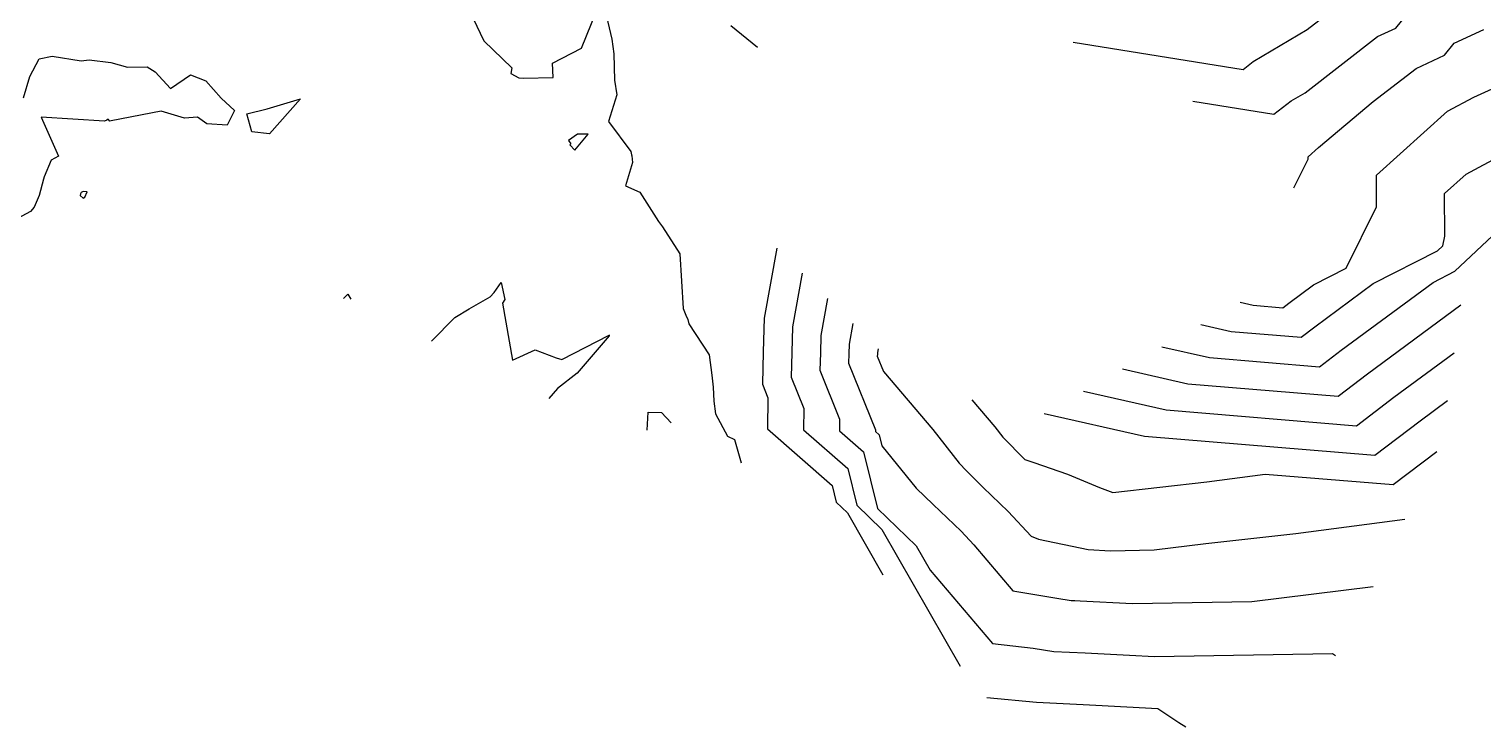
# Model space of a CAD drawing. Header units: metres. Extents: x 706150 to 707002, y 953723 to 954386.
# Drawn here: x 706245.9 to 706434.2, y 953755.2 to 953845.6 of the extents above; entities that cross this region are included whole.
import ezdxf

# ---------------------------------------------------------------- set-up
doc = ezdxf.new("R2010")
doc.units = ezdxf.units.M

msp = doc.modelspace()

# ---------------------------------------------------------------- linework, layer by layer
at = {"layer": 'CONTOUR_69'}
for points in [[(706245.1936, 953836.6641, 69), (706245.9974, 953839.4336, 69), (706247.227, 953841.7306, 69), (706248.9286, 953842.0794, 69), (706252.6609, 953841.4821, 69), (706253.6947, 953841.6016, 69), (706256.4856, 953841.2516, 69), (706258.671, 953840.6606, 69), (706261.2105, 953840.6867, 69), (706262.2646, 953840.0312, 69), (706264.2489, 953837.8863, 69), (706266.8358, 953839.6673, 69), (706268.8083, 953838.8961, 69), (706270.7841, 953836.6314, 69), (706272.5396, 953835.0222, 69), (706271.5584, 953833.1223, 69), (706268.9483, 953833.2955, 69), (706267.7337, 953834.1923, 69), (706266.0307, 953834.07, 69), (706263.0192, 953834.9631, 69), (706256.5649, 953833.6854, 69), (706256.3737, 953833.6779, 69), (706256.1817, 953833.927, 69), (706255.9753, 953833.7956, 69), (706255.6976, 953833.6494, 69), (706247.487, 953834.1702, 69), (706249.7274, 953829.1213, 69), (706248.7994, 953828.6319, 69), (706247.8725, 953826.4539, 69), (706247.7685, 953826.1703, 69), (706247.2358, 953824.0409, 69), (706246.5786, 953822.5368, 69), (706246.1238, 953821.9596, 69), (706243.395, 953820.5109, 69)], [(706274.127, 953834.6164, 69), (706276.7715, 953835.2639, 69), (706281.0688, 953836.5505, 69), (706277.045, 953832.0376, 69), (706274.7773, 953832.2811, 69), (706274.127, 953834.6164, 69)], [(706298.0273, 953805.1901, 69), (706301.0388, 953808.2555, 69), (706302.9087, 953809.3587, 69), (706305.6268, 953810.9008, 69), (706306.1377, 953811.4848, 69), (706307.0387, 953812.7623, 69), (706307.518, 953810.581, 69), (706307.2093, 953810.0737, 69), (706308.513, 953802.7064, 69), (706311.4667, 953804.0314, 69), (706314.1831, 953802.9996, 69), (706314.8979, 953802.7795, 69), (706321.0237, 953805.944, 69), (706321.0061, 953805.9682, 69), (706321.0419, 953805.9516, 69), (706321.052, 953805.9482, 69), (706321.0588, 953805.9213, 69), (706321.0237, 953805.8636, 69), (706316.9172, 953801.0218, 69), (706314.3491, 953799.0356, 69), (706313.2499, 953797.7513, 69)], [(706286.6386, 953810.6973, 69), (706287.1938, 953811.2393, 69), (706287.5706, 953810.5985, 69)], [(706325.9589, 953793.6476, 69), (706326.0981, 953795.9557, 69), (706327.8259, 953795.918, 69), (706329.0668, 953794.5728, 69)]]:
    msp.add_polyline3d(points, dxfattribs=at)
at = {"layer": 'CONTOUR_70'}
for points in [[(706303.4449, 953846.9386, 70), (706304.7924, 953844.0686, 70), (706308.4381, 953840.5483, 70), (706308.2972, 953839.8132, 70), (706309.3619, 953839.2748, 70), (706309.9277, 953839.2195, 70), (706313.8101, 953839.3069, 70), (706313.6897, 953841.1611, 70), (706317.4676, 953843.1339, 70), (706319.4174, 953847.8883, 70)], [(706320.5172, 953847.9343, 70), (706321.4043, 953844.2792, 70), (706321.6522, 953842.3634, 70), (706321.7405, 953838.9574, 70), (706322.0481, 953837.0738, 70), (706320.957, 953833.6149, 70), (706323.8692, 953829.7514, 70), (706323.9229, 953829.2928, 70), (706323.9728, 953829.1614, 70), (706324.0591, 953828.2979, 70), (706323.1668, 953825.2787, 70), (706325.0128, 953824.48, 70), (706327.4445, 953820.6601, 70), (706327.9476, 953819.9679, 70), (706330.1918, 953816.4857, 70), (706330.6251, 953809.3868, 70), (706330.9725, 953808.558, 70), (706331.2247, 953807.9657, 70), (706331.3436, 953807.3997, 70), (706333.9947, 953803.3839, 70), (706334.3329, 953800.7471, 70), (706334.5241, 953799.1988, 70), (706334.5987, 953797.4033, 70), (706334.8216, 953795.7508, 70), (706336.3626, 953792.8746, 70), (706337.273, 953792.4323, 70), (706338.1567, 953789.4022, 70)], [(706315.7801, 953831.1427, 70), (706316.0966, 953830.7472, 70), (706315.965, 953830.6083, 70), (706316.5947, 953829.927, 70), (706318.315, 953831.98, 70), (706316.9332, 953831.9673, 70), (706315.7801, 953831.1427, 70)], [(706252.9288, 953824.5667, 70), (706252.6669, 953824.4192, 70), (706252.5979, 953824.2312, 70), (706252.5454, 953824.0214, 70), (706252.9263, 953823.7039, 70), (706253.1355, 953823.8204, 70), (706253.4526, 953824.4933, 70), (706252.9288, 953824.5667, 70)]]:
    msp.add_polyline3d(points, dxfattribs=at)
at = {"layer": 'CONTOUR_71'}
for points in [[(706336.8207, 953846.0477, 71), (706340.2444, 953843.2545, 71)], [(706342.7527, 953817.2182, 71), (706341.128, 953808.1301, 71), (706341.0067, 953803.7993, 71), (706340.8801, 953799.5895, 71), (706341.5982, 953797.812, 71), (706341.5364, 953793.7958, 71), (706349.9195, 953786.4808, 71), (706350.4485, 953784.336, 71), (706351.9067, 953782.9243, 71), (706356.4952, 953774.9083, 71)]]:
    msp.add_polyline3d(points, dxfattribs=at)
at = {"layer": 'CONTOUR_72'}
for points in [[(706346.0326, 953813.9594, 72), (706344.7922, 953807.0208, 72), (706344.6995, 953803.7143, 72), (706344.6028, 953800.5002, 72), (706346.2428, 953796.441, 72), (706346.2005, 953793.6842, 72), (706351.9548, 953788.663, 72), (706353.1249, 953783.919, 72), (706356.3501, 953780.7967, 72), (706366.4992, 953763.0667, 72)], [(706369.9646, 953759.0183, 72), (706376.4046, 953758.3969, 72), (706382.4198, 953758.0962, 72), (706384.0526, 953758.0151, 72), (706392.1126, 953757.6122, 72), (706394.821, 953755.8032, 72), (706395.7097, 953755.2113, 72)]]:
    msp.add_polyline3d(points, dxfattribs=at)
at = {"layer": 'CONTOUR_73'}
msp.add_polyline3d([(706349.3125, 953810.7006, 73), (706348.4563, 953805.9115, 73), (706348.3924, 953803.6293, 73), (706348.3256, 953801.4109, 73), (706350.8875, 953795.0701, 73), (706350.8645, 953793.5727, 73), (706353.9901, 953790.8453, 73), (706355.8012, 953783.5021, 73), (706360.7935, 953778.6691, 73), (706362.5994, 953775.5144, 73), (706370.6765, 953765.9975, 73), (706375.9628, 953765.3911, 73), (706378.6346, 953764.9923, 73), (706382.7024, 953764.7902, 73), (706388.4185, 953764.5045, 73), (706391.6531, 953764.3404, 73), (706414.7237, 953764.729, 73), (706415.1071, 953764.4595, 73)], dxfattribs=at)
at = {"layer": 'CONTOUR_74'}
msp.add_polyline3d([(706352.5923, 953807.4418, 74), (706352.1204, 953804.8022, 74), (706352.0852, 953803.5444, 74), (706352.0484, 953802.3216, 74), (706355.5322, 953793.6991, 74), (706355.5285, 953793.4611, 74), (706356.0253, 953793.0276, 74), (706356.3718, 953791.6227, 74), (706360.8216, 953786.1144, 74), (706362.9959, 953784.0069, 74), (706366.6247, 953780.5438, 74), (706368.2686, 953778.7836, 74), (706373.3019, 953772.855, 74), (706379.0143, 953771.8661, 74), (706380.8684, 953771.5894, 74), (706381.3523, 953771.5654, 74), (706382.0322, 953771.5314, 74), (706388.8214, 953771.1871, 74), (706404.2549, 953771.447, 74), (706419.9808, 953773.3818, 74)], dxfattribs=at)
at = {"layer": 'CONTOUR_75'}
msp.add_polyline3d([(706355.8722, 953804.183, 75), (706355.7846, 953803.6929, 75), (706355.778, 953803.4594, 75), (706355.7712, 953803.2324, 75), (706356.5739, 953801.2456, 75), (706362.9391, 953793.7173, 75), (706366.3527, 953789.3493, 75), (706367.3266, 953788.3677, 75), (706369.4723, 953786.2057, 75), (706372.7008, 953783.1247, 75), (706375.6974, 953779.9161, 75), (706376.6417, 953779.5383, 75), (706383.0962, 953778.1805, 75), (706385.9897, 953778.0337, 75), (706391.6055, 953778.1283, 75), (706398.3346, 953778.9562, 75), (706409.966, 953780.2749, 75), (706424.1054, 953782.1171, 75)], dxfattribs=at)
at = {"layer": 'CONTOUR_76'}
msp.add_polyline3d([(706368.025, 953797.5657, 76), (706370.9897, 953794.0592, 76), (706372.0344, 953792.7224, 76), (706374.8907, 953789.8438, 76), (706376.0522, 953789.4427, 76), (706380.4099, 953787.9348, 76), (706384.5573, 953786.2394, 76), (706386.2846, 953785.5918, 76), (706398.4333, 953786.9691, 76), (706405.9936, 953787.9541, 76), (706422.582, 953786.5859, 76), (706428.2226, 953790.8598, 76)], dxfattribs=at)
at = {"layer": 'CONTOUR_77'}
msp.add_polyline3d([(706377.3773, 953795.8185, 77), (706390.3584, 953792.8673, 77), (706420.1995, 953790.406, 77), (706426.0732, 953794.8565, 77), (706429.6182, 953797.4782, 77)], dxfattribs=at)
at = {"layer": 'CONTOUR_78'}
msp.add_polyline3d([(706382.4529, 953798.696, 78), (706393.1731, 953796.2588, 78), (706417.817, 953794.2261, 78), (706422.6678, 953797.9015, 78), (706430.4684, 953803.6706, 78)], dxfattribs=at)
at = {"layer": 'CONTOUR_79'}
msp.add_polyline3d([(706387.5285, 953801.5734, 79), (706395.9879, 953799.6502, 79), (706415.4345, 953798.0462, 79), (706419.2623, 953800.9465, 79), (706431.3185, 953809.8629, 79)], dxfattribs=at)
at = {"layer": 'CONTOUR_80'}
msp.add_polyline3d([(706392.6042, 953804.4509, 80), (706398.8027, 953803.0417, 80), (706413.0521, 953801.8664, 80), (706415.8568, 953803.9915, 80), (706427.7369, 953812.7776, 80), (706430.5708, 953814.2275, 80), (706436.1131, 953819.4391, 80), (706436.1645, 953819.7005, 80), (706440.1144, 953821.0918, 80), (706440.8167, 953821.3252, 80)], dxfattribs=at)
at = {"layer": 'CONTOUR_81'}
msp.add_polyline3d([(706397.6798, 953807.3283, 81), (706401.6175, 953806.4331, 81), (706410.6696, 953805.6865, 81), (706412.4513, 953807.0365, 81), (706419.9983, 953812.618, 81), (706428.3242, 953816.8776, 81), (706429.0231, 953817.5348, 81), (706429.2645, 953818.7623, 81), (706429.2327, 953824.2894, 81), (706432.0191, 953826.7893, 81), (706436.6109, 953829.2408, 81), (706437.8375, 953826.9605, 81), (706441.071, 953827.6448, 81), (706442.1595, 953828.0458, 81), (706443.3163, 953828.4734, 81), (706446.6546, 953832.694, 81), (706452.9754, 953833.4262, 81), (706473.4783, 953820.7, 81)], dxfattribs=at)
at = {"layer": 'CONTOUR_82'}
msp.add_polyline3d([(706402.7554, 953810.2058, 82), (706404.4323, 953809.8246, 82), (706408.2871, 953809.5066, 82), (706409.0458, 953810.0815, 82), (706412.2597, 953812.4584, 82), (706416.4935, 953814.6244, 82), (706420.42, 953822.5484, 82), (706420.3963, 953826.6722, 82), (706429.6328, 953834.9588, 82), (706433.0045, 953836.7589, 82), (706435.8606, 953838.0848, 82)], dxfattribs=at)
at = {"layer": 'CONTOUR_83'}
msp.add_polyline3d([(706409.7309, 953825.0337, 83), (706411.5618, 953828.7285, 83), (706411.5599, 953829.0551, 83), (706412.9004, 953830.2577, 83), (706419.9889, 953836.1958, 83), (706425.5507, 953840.4896, 83), (706429.243, 953842.2143, 83), (706430.4736, 953843.7505, 83), (706434.3138, 953845.5216, 83)], dxfattribs=at)
at = {"layer": 'CONTOUR_84'}
msp.add_polyline3d([(706396.6391, 953836.2407, 84), (706407.1368, 953834.5604, 84), (706409.3785, 953836.2886, 84), (706411.1613, 953837.3502, 84), (706420.5594, 953844.6057, 84), (706422.9222, 953845.7093, 84), (706426.0605, 953849.6272, 84), (706428.7868, 953850.8846, 84), (706452.8461, 953865.0737, 84)], dxfattribs=at)
at = {"layer": 'CONTOUR_85'}
msp.add_polyline3d([(706381.1457, 953843.8783, 85), (706403.129, 953840.3596, 85), (706404.4374, 953841.3683, 85), (706411.4588, 953845.5493, 85), (706415.5682, 953848.7218, 85), (706416.6013, 953849.2044, 85), (706421.6475, 953855.504, 85), (706423.2598, 953856.2476, 85), (706437.4885, 953864.6391, 85)], dxfattribs=at)

doc.saveas('drawing.dxf')
